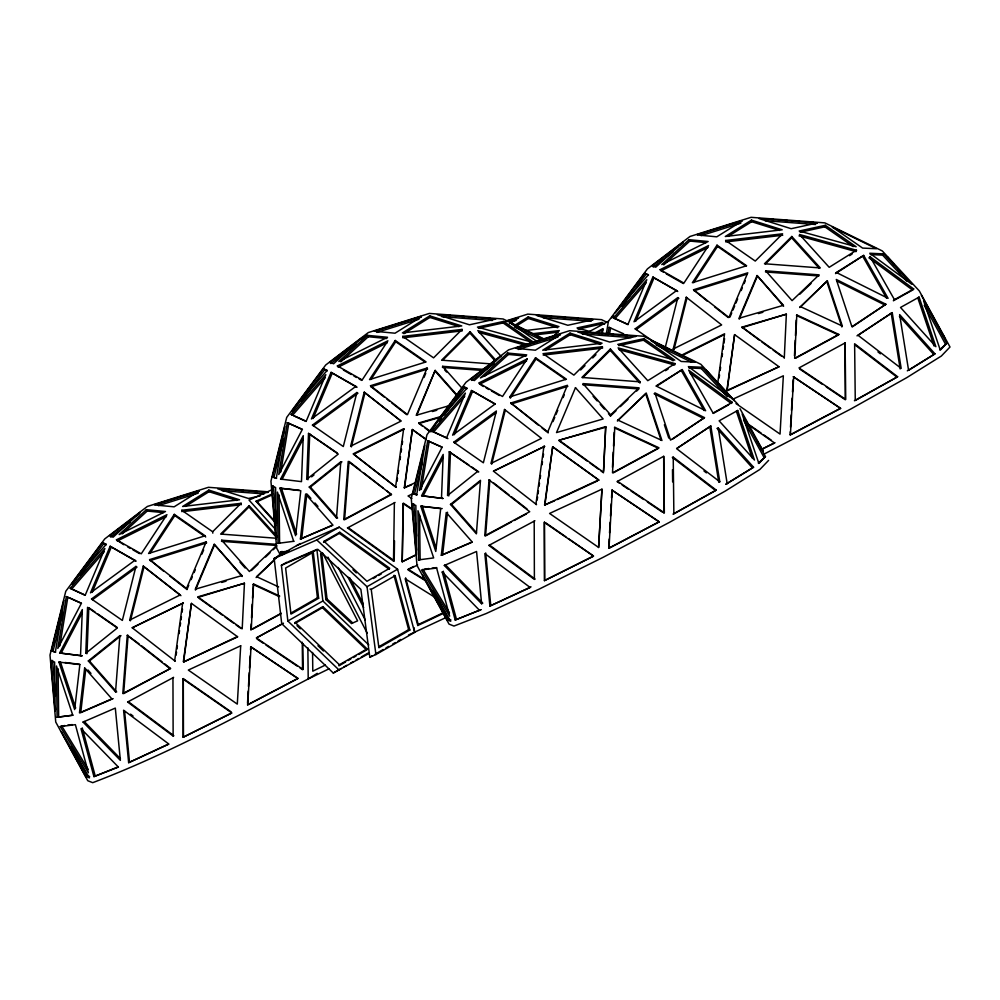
<?xml version="1.0" encoding="UTF-8"?>
<svg xmlns="http://www.w3.org/2000/svg" width="1000" height="1000" viewBox="0 0 1000 1000"><rect width="100%" height="100%" fill="white"/><g stroke="black" fill="none" stroke-linecap="round" stroke-linejoin="round"><path stroke-width="1.5" d="M394.5 540.825L394.2 560.763L393.512 561.087L394.375 502.775M415.863 555.025L402.212 561.812L403.075 503.5L411.987 509.45M402.212 561.812L403.387 503.15L412.3 509.1M80.538 655.525L82.325 609.562L59.625 652.987L82 655.825L59.625 652.987M85.787 653.25L87.562 607.3L117.312 627.975L85.787 653.25L87 653.662L88.787 607.7L94.987 612.013M308.512 433.4L306.725 479.363L338.263 454.087L308.512 433.4L337 452.775M307.95 479.775L309.725 433.812M441.5 498.175L443.2 454.425L421.6 495.75L442.962 498.475L421.6 495.75M468.938 465.05L449.237 451.8L447.55 495.55L477.562 471.488L478.775 471.9L471.4 466.763M448.762 495.962L450.462 452.212M244.45 583.25L242.2 628.837L197.812 596.862L244.45 583.25L197.875 597.45M250.912 630.062L251.213 623.987M251.513 617.913L252.188 604.237M252.488 598.162L253.525 583.938L279.713 596.075M253.525 583.938L251.262 629.525L281.262 613.25M605.712 426.637L603.45 472.225L559.075 440.25L605.712 426.637L603.587 471.287M612.463 467.375L613.225 452.175M613.525 446.1L614.2 432.425M614.775 427.312L612.513 472.9L658.888 447.762L614.775 427.312L614.425 427.863L658.525 448.312L613.525 472.713M784.275 358.137L786.363 314.163L741.975 327.125L759.425 340.225M794.463 355.788L795.238 340.288M795.462 335.637L796.225 320.138M796.812 314.95L794.663 358.338L838.8 334.4L796.812 314.95L796.462 315.487L838.45 334.95L838.8 334.4M247.512 703.312L248.2 691.087M248.463 686.5L249.237 672.738M249.5 668.15L250.188 655.913M250.538 649.8L250.712 646.75L297.975 678.425L247.738 704.9L251.025 646.8M598.562 547.5L601.95 489.162L598.65 547.463L549.575 513.45L601.95 489.162M611.525 497.775L611.962 490.125L659.237 521.8L609 548.288L609.2 539.05M609.538 532.938L610.15 522.238M610.487 516.125L611.188 503.888M609 548.288L612.275 490.188M840.638 408.425L793.363 376.75L840.638 408.425L790.4 434.9L790.25 431.788M790.512 427.2L791.2 414.975M791.462 410.387L792.15 398.15M792.5 392.038L793.188 379.812M790.4 434.9L793.675 376.8M115.55 691.85L119.862 635.662L120.962 635.712L89.425 660.987L88.325 660.938L115.55 691.85L116.65 691.912L89.425 660.987M139.025 643.838L127.275 635.288L122.8 693.575L170.538 668.462L164.475 663.725M128.112 635.325L123.65 693.612L170.538 668.462M336.488 517.962L340.8 461.763L341.9 461.825L310.375 487.1L309.262 487.05L336.488 517.962L337.587 518.025L310.375 487.1M489.038 479.913L484.75 535.825L529.725 511.7L489.038 479.913L489.875 479.95L485.588 535.862L511.488 521.962M85.75 669.25L80.738 712.663L113.15 698.612M300.413 539.038L305.6 494.062L332.812 524.987L300.413 539.038L332.675 525.337M301.675 538.775L306.875 493.8M442.188 508.537L440.7 508.638L435.763 551.45L420.8 506.225L440.662 508.35M441.3 555.3L446.25 512.5L472.163 541.925L441.3 555.3L472.025 542.275M442.575 555.037L447.512 512.238M221.588 534.3L248.975 506.962L249.137 505.637L276.775 536.175M442.525 360.412L469.913 333.075L470.087 331.737L495.675 360.025M582.837 377.688L610.225 350.35L610.4 349.012L640.075 381.825L639.913 383.15M765.413 263.988L791.65 237.812L791.812 236.475L820.288 267.938L764.488 263.75L791.812 236.475M182.725 602.65L174.65 660.913L175.275 661.263L132.225 627.775L183.35 603L132.225 627.775M176.125 655.138L176.55 652.062M176.975 649L177.4 645.938M179.1 633.663L179.525 630.6M180.162 626L180.588 622.938M181.012 619.875L181.438 616.8M182.075 612.2L182.5 609.138M183.35 661.637L191.425 603.375L237.712 636.862L183.6 661.963L237.45 636.538M183.6 661.963L191.425 603.375M395.588 487.025L403.663 428.762L404.3 429.113L353.8 454.237L396.225 487.375L353.162 453.888L403.663 428.762M397.075 481.238L397.5 478.175M398.137 473.575L398.562 470.513M400.05 459.775L400.475 456.712M401.112 452.113L401.538 449.05M402.175 444.45L402.6 441.375M411.475 484.85L404.288 487.75L412.362 429.487L426.05 439.338M404.55 488.075L412.362 429.487M543.975 446.037L535.9 504.3L536.538 504.65L493.475 471.163L544.612 446.388L493.475 471.163M537.175 500.05L537.6 496.987M538.025 493.913L538.45 490.85M539.087 486.25L539.513 483.188M540.15 478.587L540.575 475.525M542.062 464.787L542.487 461.725M543.125 457.125L543.55 454.05M544.6 505.012L552.675 446.75L598.7 479.913L544.6 505.012L554.562 500.838M544.862 505.337L552.675 446.75M717.663 383.625L724.575 333.775L680.288 355.812M719.137 377.938L719.55 374.913M720.188 370.387L720.6 367.362M722.062 356.788L722.487 353.775M723.112 349.237L723.538 346.213M723.95 343.2L724.575 338.663M734.6 334.613L726.85 390.5L779 366.75L727.113 390.825L734.6 334.613L779 366.75M276.238 544.312L221.713 540.212L221.55 541.325L276.075 545.438M484.712 369.487L442.65 366.325L442.488 367.438L482.987 370.487M608.45 413.688L610.5 416L610.662 414.888L639.05 387.825L582.962 383.6L610.662 414.888M765.713 270.837L792.075 300.625L819.1 274.85L765.713 270.837L765.537 271.95L818.925 275.963M66.338 596.587L57.812 648.4L81.35 603.375L66.338 596.587L67.85 597.075L59.825 645.85M287.288 422.688L278.762 474.513L302.3 429.475L287.288 422.688L302.438 429.363M280.763 471.962L288.8 423.188M427.688 440.775L419.513 490.475L442.088 447.287L427.688 440.775L442.287 447.188M421.262 489.462L429.2 441.275M602 333.275L602.75 328.725L593.225 333.837M602.375 334.1L602.75 328.725M606.4 333.537L608.413 321.312L647.425 268.888L690.025 236.462L751.062 217.325L824.85 222.875L882.262 250.925L919.312 290.925L950 347.013L941.338 356.037L906.688 377.688L850.875 408.963L763.812 454.237M607.85 334.925L609.087 327.388L610.6 327.887L609.6 333.913M51.45 650.775L63.875 600.5L55.338 652.325L51.45 650.775L55.663 652.138M53.225 644.963L54.325 640.525M56.15 633.138L58.35 624.263M60.175 616.862L62.362 608M53.062 651.112L62.562 612.663M272.387 476.887L284.812 426.613L276.288 478.425L272.387 476.887L276.6 478.25M274.175 471.075L276.363 462.2M278.188 454.812L280.387 445.938M283.312 434.1L284.4 429.675M274 477.212L283.5 438.775M412.925 493.512L424.837 445.288L416.662 494.988L412.925 493.512L417.025 494.825M414.538 493.837L422.362 462.188M135.938 566.413L122.35 620.425L91.5 598.975L135.938 566.413L137 567.1L92.562 599.663L91.5 598.975M129.688 620.087L143.262 566.075L180.188 594.963L129.688 620.087L130.425 620.8L144.012 566.788L143.262 566.075M356.875 392.525L343.3 446.538L312.438 425.087L356.875 392.525L357.938 393.212L313.5 425.775L312.438 425.087M364.212 392.188L350.625 446.2L401.125 421.075L364.212 392.188L400.637 420.825M351.375 446.912L364.95 392.9M504.525 409.462L490.938 463.475L541.438 438.35L504.525 409.462L505.262 410.175L491.688 464.188M665.138 347.925L677.8 297.6L678.863 298.3L636.237 329.525L635.175 328.837L677.8 297.6M673.213 349.025L686.237 297.225L721.65 324.925L673.213 349.025L673.962 349.738L686.988 297.925L686.237 297.225M478.438 328.338L503.125 322.938L503.612 321.413L534.462 342.863M604.587 324.188L602.125 322.475L601.638 324L578.05 329.162M618.75 345.613L643.438 340.213L643.925 338.688L674.775 360.138L617.775 344.4L643.925 338.688M800.15 232.237L824.837 226.838L825.325 225.312L856.175 246.762L799.175 231.025L825.325 225.312M675.1 363.612L647.788 380.675L618.1 347.875L675.1 363.612L674.6 364.988L619.1 349.663M856.5 250.225L829.188 267.3L799.5 234.488L856.5 250.225L856 251.612L799 235.875M324.012 541.3L323.575 542.4L339.363 533.375L339.787 532.275L389.738 568.25L366.962 581.287L324.012 541.3L339.787 532.275M110.138 546.275L90.487 592.85L134.925 560.288L136.037 561.237L110.138 546.275L134.925 560.288M92.188 592.388L111.237 547.225M188.762 585.25L186.975 589.487L186.5 588.5L206.15 541.925L149.588 559.625L163.6 571.2M191.15 579.612L192.338 576.788M194.125 572.55L195.312 569.725M201.863 554.2L203.65 549.975M214.213 544.288L195.275 589.188L241.912 575.575L242.087 576.5L214.213 544.288L241.912 575.575M195.45 590.112L214.387 545.212M331.075 372.375L311.425 418.95L355.875 386.388L356.975 387.35L331.075 372.375L355.875 386.388M313.125 418.5L332.175 373.338M427.088 368.038L407.45 414.613L370.525 385.725L427.088 368.038L427.562 369.025L371 386.712L370.525 385.725M423.988 377.488L425.775 373.263M457.725 395.887L435.163 370.387L416.213 415.3L449.738 405.513M416.987 414.825L435.163 370.387M471.45 390.487L452.612 435.15L495.238 403.925L471.45 390.487L495.012 404.125M454.3 434.712L472.55 391.438M542.075 428.062L548.237 432.875L547.762 431.887L567.4 385.312L510.838 403L538.387 425.175M553 421.587L554.775 417.35M555.975 414.525L557.762 410.288M563.112 397.587L564.3 394.762M652.85 277.1L634.012 321.775L676.637 290.538L677.738 291.5L652.85 277.1L676.637 290.538M635.7 321.337L653.95 278.062M730 317.075L731.762 312.887M732.938 310.087L734.7 305.9M735.888 303.113L737.65 298.925M741.188 290.55L742.362 287.75M744.125 283.562L745.3 280.775M757.062 275.525L739.038 318.263L783.438 305.3L757.062 275.525L783.612 306.238M739.212 319.2L757.237 276.45M322.887 606.625L295.212 622.45L294.762 623.538L322.425 607.7L322.887 606.625L367.062 648.9L366.613 649.975L358.7 654.5M367.062 648.9L339.4 664.737L338.938 665.812L345.525 662.038M435.037 597.4L405.15 578.775L417.788 625.5L418.25 624.562L444.15 612.325M61.087 653.288L82.362 612.587M280.575 479.087L303.263 435.675L301.488 481.637L280.575 479.087L282.025 479.4L303.312 438.7M423.062 496.05L443.225 457.488M617.837 420.062L661.95 440.5L646.225 392.987L617.35 420.938L645.725 393.862L660.975 439.938M827.362 280.812L799.85 307.45L827.362 280.812L842.325 326.037L841.838 326.912L826.875 281.688M205.138 535.8L174.275 514.35L148.575 553.488L205.138 535.8L205.65 537.05M149.95 553.438L174.8 515.6L174.275 514.35M395.225 340.462L369.525 379.6L426.075 361.912L395.225 340.462L395.737 341.712L425.363 362.3M370.9 379.538L395.737 341.712M509.837 396.875L535.538 357.738L566.388 379.188L509.837 396.875L510.35 398.125L536.05 358.988L535.538 357.738M717.013 245.175L692.362 282.712L746.612 265.75L717.013 245.175L717.537 246.425L745.9 266.137M693.725 282.663L717.537 246.425M656.513 386.287L682.225 369.588L705.625 410.737L656.025 385.962L682.225 369.588M836.363 272.475L835.537 273.612L863.675 255.4L888.075 298.3L836.363 272.475L863.675 255.4M102.413 542.663L71.65 584L106.312 544.212L102.413 542.663L106.287 544.725M71.975 584.15L78.5 575.388M85.025 566.625L92.487 556.6M80.388 575.013L103.7 543.7M323.35 368.775L292.6 410.1L327.25 370.312L323.35 368.775L327.238 370.838M291.988 411.512L299.45 401.5M305.975 392.725L310.625 386.475M319.025 375.2L320.887 372.688M301.337 401.125L324.637 369.812M463.312 386.625L433.8 426.262L467.05 388.1L463.312 386.625L467.075 388.65M430.962 430.775L435.562 424.588M442.025 415.913L447.55 408.488M454 399.812L458.612 393.612M439.7 421.112L441.538 418.625M444.312 414.913L464.588 387.663M644.712 273.25L615.2 312.887L648.45 274.725L644.712 273.25L648.475 275.275M611.838 317.913L613.7 315.413M623.025 302.887L631.413 291.613M637 284.1L642.6 276.588M622.013 306.488L645.987 274.288M688.875 367.938L701.225 368.512L702.288 367.275L730.45 397.688L688.388 366.637L702.288 367.275M870.275 254.562L882.625 255.125L883.688 253.9L911.85 284.3L869.788 253.25L883.688 253.9M70.237 588.325L104.887 548.538L85.25 595.112L70.237 588.325L85.225 595.35M71.575 589.175L104.2 551.737M291.175 414.438L325.838 374.65L306.188 421.225L291.175 414.438L292.525 415.288L325.138 377.85M432.175 431.262L465.412 393.1L446.562 437.775L432.175 431.262L447.912 438.625M433.512 432.113L464.738 396.262M613.575 317.887L646.812 279.725L627.962 324.387L613.575 317.887L628 324.65M614.913 318.738L646.137 282.887M672.262 439.338L704.488 417.625L654.887 392.85L670.525 440.112L704.488 417.625M852.4 326.788L885.888 304.25L836.287 279.475L851.925 326.737L885.888 304.25M182.963 678.962L231.925 712.987L183.15 737.262L183.275 678.612L230.987 711.775M183.15 737.262L230.85 713.337M593.5 556.025L544.225 522.337L544.412 580.65L593.5 556.025L568.387 538.575M758.312 463.137L765.45 456.625L742.15 414.05L758.875 463.475L765.45 456.625M768.6 460.387L759.938 469.412L725.288 491.062L669.475 522.35L603.3 557.225L539.237 589.087L486.2 613.538L453.963 626.062L449.025 624.1L416.987 565.425L411.25 498.45L427.013 434.688L466.025 382.262L508.625 349.837L569.663 330.7L643.45 336.25L700.863 364.3L737.913 404.312M939.712 349.762L946.85 343.25L923.55 300.675L940.275 350.1L946.85 343.25M212.812 533.162L212.638 531.737L241.125 503.3L241.3 504.738M249.137 505.637L220.65 534.062L275.763 538.212M462.062 329.412L433.575 357.85L402.725 336.4L402.9 337.825L462.238 330.85L462.062 329.412L402.725 336.4M470.087 331.737L441.6 360.175L492.113 363.975M553.837 336.05L559.3 330.588L533.15 333.663M602.375 346.688L573.888 375.125L543.038 353.675L602.375 346.688L602.55 348.125L543.212 355.1M580.638 369.988L585.025 365.613M592.688 357.962L595.975 354.688M610.4 349.012L581.912 377.45L640.075 381.825M870.062 256.762L868.962 257.85L912.588 290.05L913.688 288.975L870.062 256.762L894.463 299.675L893.363 300.75L912.588 290.05M732.288 402.35L713.062 413.05L688.662 370.138L732.288 402.35L731.188 403.438L690.062 373.062M276.7 545.475L249.412 571.5L221.713 540.212M251.425 570.538L257.975 564.288M265.625 557L269.988 552.837M273.263 549.712L276.537 546.587M280.6 553.775L256.588 576.675L278.637 586.9M256.1 577.55L273.562 560.9M610.5 416L615.962 410.8M620.325 406.637L627.962 399.35M636.7 391.012L638.888 388.938L582.8 384.712M799.788 294.225L811.05 283.488M146.387 509.688L119.138 534.562L165.487 511.5L146.387 509.688L147.2 511.062L163.363 512.6M122.225 533.862L147.2 511.062M367.463 335.363L338.837 361.5L387.525 337.275L367.463 335.363L368.275 336.737L386.788 338.512M340.8 361.838L368.275 336.737M507.638 353.062L480.387 377.95L526.737 354.888L507.638 353.062L508.45 354.438L526.087 356.125M484.613 376.213L508.45 354.438M689.038 239.688L661.787 264.575L708.138 241.513L689.038 239.688L689.85 241.062L706.012 242.6M663.737 264.913L689.85 241.062M311.588 476.85L314.012 474.913M88.325 660.938L119.862 635.662M309.262 487.05L340.8 461.763M450.475 504.4L480.487 480.337L476.388 533.837L450.475 504.4L451.575 504.462L480.4 481.362M329.837 362.287L362.212 337.638L333.6 363.775L329.837 362.287L330.887 363.562L356.075 344.387M335.3 358.713L341.287 354.15M348.488 348.675L353.288 345.025M360.475 339.538L366.475 334.975M136.625 515.8L139.088 513.925M110.575 537.038L130.3 522.025M470.775 379.15L501.6 355.688L474.35 380.562L470.775 379.15L471.825 380.425L494.025 363.525M490.475 364.825L492.95 362.938M659.55 260.825L662.013 258.95M675.575 248.625L678.05 246.75M680.512 244.875L682.975 243M653.225 267.038L672.962 252.025M128.65 762.675L168.925 744.112L123.588 710.212L128.65 762.675L168.388 744.112M489.9 606.05L530.175 587.5L484.837 553.587L489.9 606.05L531.025 586.862M453.775 442.212L496.4 410.988L483.363 462.788L453.775 442.212L454.837 442.912L496.2 412.6M676.862 448.387L710.825 426.012L719.775 481.763L718.763 482.325L709.8 426.575M710.825 426.012L676.612 448.663L719.775 481.763M856.988 335.85L892.225 312.625L901.175 368.375L858.012 335.275L892.225 312.625M93.95 776.612L118.425 767.1L80.988 728.675L93.95 776.612L118.212 766.862M455.2 620L480.913 609.688L455.2 620L442.238 572.062L443.475 571.263M429.712 315.85L402.4 332.925L461.75 325.95L429.712 315.85L429.913 317.438L403.888 333.688M208.825 490.112L182.625 506.488L239.55 499.787L208.825 490.112L209.025 491.7L185.438 506.425M509.35 323.725L518.575 317.95L506.8 321.637M515.112 325.1L528.212 316.913L558.938 326.587L525.087 330.575M515.312 326.675L528.413 318.488L557.663 327.713M570.025 333.125L542.712 350.2L602.062 343.225L570.025 333.125L570.225 334.712L545.5 350.15M751.488 220.125L725.288 236.5L782.2 229.8L751.488 220.125L751.675 221.7L728.1 236.438M665.5 370.675L668.1 369.05M849.5 255.675L852.1 254.05M317.262 673.312L308.212 678.962C237.587 715.875 167.338 754.35 92.713 782.675L87.762 780.725L55.738 722.038L50 655.075L65.763 591.3L104.775 538.888L147.375 506.45L208.412 487.312L268.363 491.825M753.575 467.212L725.913 484.225L753.575 467.212L718.238 427.975L716.95 428.488M907.312 370.85L934.975 353.837L899.638 314.6L908.587 370.325L934.975 353.837M85.712 776.388L89.475 777.875L61.312 731.7L85.712 776.388L87.137 775.55L89.65 776.55M446.962 619.763L450.725 621.263L422.575 575.087L446.962 619.763L448.387 618.938L450.9 619.938M919.1 297.1L900.525 307.462L935.875 346.688L919.1 297.1L917.775 297.863L934.05 346M737.7 410.475L719.125 420.838L754.475 460.062L737.7 410.475L736.375 411.238L752.163 457.925M369.038 653.413L333.288 673.025L281.725 623.688L274.163 558.462L300.338 543.488M274.163 558.462L316.8 539.975L339.212 527.15L397.587 569.212L414.675 632.362L375.925 654.538L369.8 657.188L360.887 589.375L317.987 549.438L281.388 565.312L287.863 621.025L339.412 670.362M281.388 565.312L286.775 562.225M320.625 553.913L321.737 553.263L327.05 599.025L352.65 622.837L351.525 623.488L325.938 599.663L320.625 553.913L322.612 553.05L357.612 620.85L351.525 623.488M291.087 612.962L317.438 597.875L318.637 598.263L313.288 552.2L285.625 568.038L290.975 614.1L318.637 598.263M287.863 621.025L322.875 600.988L316.938 549.913M325.938 599.663L327.05 599.025M373.225 578.55L375.913 577.013M378.587 575.487L381.262 573.95M375.925 654.538L367.013 586.712L397.587 569.212M371.225 589.4L395.15 575.7L409.85 630.025L378.888 647.75L371.225 589.4L370.025 589.038M348.162 660.537L350.8 659.025M353.438 657.513L356.062 656.012M333.288 673.025L341.3 668.438M343.975 666.9L346.65 665.375M350.65 663.075L353.325 661.55M356 660.025L358.675 658.5M361.337 656.963L368.025 653.138M379.038 646.612L408.65 629.675L409.85 630.025M369.8 657.188L372.488 655.65M375.188 654.112L383.263 649.488M385.962 647.95L388.65 646.4M392.688 644.087L395.387 642.55M398.075 641.012L400.775 639.462M854.4 400.737L897.638 376.737L854.625 343.762L855.263 400.487L897.638 376.737M673 514.113L716.237 490.125L673.225 457.137L672.35 457.375L715.375 490.363M716.237 490.125L673.863 513.875L673.225 457.137M894.463 299.675L913.688 288.975M713.25 413.425L728.625 404.862M252.275 629.325L280.912 613.8M257.15 637.463L282.925 623.488M283.45 623.225L256.312 637.938L303.087 669.438L302.787 643.475M795.65 358.162L838.45 334.95M845.1 342.925L798.962 367.938L845.738 399.438L845.1 342.925L845.225 399.7L826.263 386.938M617.575 481.325L664.338 512.812L663.7 456.312L617.05 481.587L619.575 483.288M587.9 332.325L608.413 321.312M596.325 333.2L603.125 329.55M390.637 494.538L343.738 519.688L348.212 461.4L391.475 494.575L386.625 490.788M391.475 494.575L344.588 519.725L349.062 461.438L359.963 469.95M393.512 561.087L347.488 527.925L395.062 502.45M127.638 702.013L173.625 677.387L172.95 677.712L173.137 736.038L173.825 735.713L128.325 701.688L127.638 702.013L173.137 736.038M514.212 520.5L526.475 513.925M534.2 521.1L534.388 579.425L488.9 545.4L534.888 520.775M247.425 704.837L297.975 678.425M790.075 434.85L840.312 408.375M608.675 548.225L659.237 521.8M663.7 456.312L663.825 513.088M337.388 365.925L387.887 340.8L362.188 379.938L337.388 365.925L338.225 367.15L387.362 342.7M116.45 539.812L166.95 514.688L141.25 553.825L116.45 539.812L123.812 544.725M660.138 269.662L708.562 245.562L683.913 283.1L660.138 269.662L663.612 272.387M117.287 541.038L166.425 516.6M660.962 270.887L708.012 247.475M479.562 384.275L526.613 360.863M682.312 355.475L723.825 334.825M402.525 561.462L416.175 554.675M413.663 566.487L408.113 569.25L424.963 579.763M417.625 564.975L407.912 569.8L426.062 581.125M760.962 449.588L774.9 442.65M762.038 449.237L774.587 443L746.963 423.8M544.412 580.65L593.188 556.375M83.062 722.075L115.312 708.088L120.363 760.35L83.062 722.075L84.225 721.5L120.45 758.688M444.325 565.45L445.475 564.888L482.762 603.162L481.613 603.737L444.325 565.45L476.562 551.475L481.613 603.737M325.35 665.062L312.787 671.188L312.575 652.45M329.137 668.763L308.212 678.962L307.863 647.825M488.9 545.4L489.575 545.075L535.075 579.1M417.788 625.5L443.688 613.25M408.537 635.025L445.65 617.7M347.488 527.925L348.175 527.612L394.2 560.763M404.288 487.75L415.387 482.6M412.287 494.025L408.025 495.988L411.95 498.512M732.387 399.412L783.35 375.788L780.05 434.087L736 403.562M557.337 499.55L597.575 480.887M60.237 726.575L75.388 724.663L88.4 772.775L60.237 726.575L64.725 725.537M272.538 489.5L249.037 500.112L275.175 529.012M274.562 521.75L256 501.25L272.738 493.688M256 501.25L257.062 501.725L272.4 494.8M282.225 554.712L280.613 552.1L282.075 551.438L283.688 554.05M417.925 317.738L420.75 316.512L374.35 331.062M513.675 319.5L517.875 317.675L506.1 321.362M736.938 222.7L741.15 220.875L696.988 234.725M194.288 492.7L198.487 490.875L154.325 504.725M296.562 545.638L339.212 527.15M288.175 561.85L317.162 549.288M376.875 332.4L418.925 319.225M701.1 235.637L740.85 223.175M505.462 321.112L527.8 314.113L601.575 319.662L607.175 322.4M510.225 322.275L516.112 320.438M693.525 289.775L747.775 272.812L728.925 317.488L693.525 289.775L707.425 301.275M694 290.763L746.787 274.25M515.588 348.1L559.75 334.263M518.225 349.475L557.975 337.013M158.438 505.637L198.188 493.175M511.312 403.988L567.875 386.3M150.062 560.6L206.625 542.913L206.15 541.925M758.45 313.575L762.887 312.288M432.425 411.538L436.8 410.262M742.025 327.7L786.363 314.163M422.512 426.225L418.762 422.975L442.075 416.175M418.812 423.562L440.675 417.175M559.075 440.25L605.775 427.212M221.688 582.45L226.062 581.175M503.612 321.413L477.463 327.125L532.962 342.45M602.125 322.475L577.05 327.95L590.35 331.625M260.225 495.9L248.425 498.475L217.7 488.8L267.3 492.525M293.712 541.375L277.413 492.1L278.025 543.35L279.6 543.075L279.012 494.925M418.55 559.9L433.663 557.913L417.95 510.737L418.55 559.9L420.125 559.612L419.575 515.062M57.088 717.237L72.775 715.263L56.463 665.987L57.088 717.237L72.912 715.163M278.025 543.35L293.863 541.275M280.613 552.1L289.175 551.013M424.462 569.113L429 568.538M432.038 568.162L436.587 567.587M67.75 725.15L72.3 724.587M725.65 240.487L782.575 233.8L755.25 261.062L725.65 240.487L725.825 241.925L782.75 235.225M534.862 334.913L557.938 332.2M181.95 511.712L181.775 510.288L241.125 503.3M183.475 511.538L239.775 504.913M632.288 336.388L635.288 336.125L632.238 335.887M279.875 488.175L300.788 490.725L295.6 535.688L279.875 488.175L299.288 490.25M58.938 662.075L79.85 664.613L74.65 709.575L58.938 662.075L60.425 661.963L75.662 708.037M271.688 485.975L275.587 487.512L276.212 538.775L271.688 485.975L273.337 485.887L276.525 523.162M412.113 503.975L415.85 505.462L416.45 554.625L412.113 503.975L413.762 503.888L416.525 536.125M50.862 660.588L54.6 662.075L55.2 711.237L50.862 660.588L52.512 660.512L55.538 695.8M766.175 218.938L773.825 219.513M779.95 219.975L787.613 220.55M792.2 220.9L799.85 221.475M805.975 221.938L813.637 222.512M765.113 220.7L815.625 224.5M536.388 315.312L539.487 315.55M545.688 316.012L551.888 316.488M558.088 316.95L565.837 317.538M572.038 318L578.237 318.463M585.988 319.05L592.188 319.513M543.15 317.688L591.2 321.3M442.938 314.925L450.588 315.512M456.712 315.963L464.363 316.537M468.963 316.887L476.613 317.462M482.738 317.925L490.387 318.5M441.875 316.688L492.388 320.487M580.188 331.975L587.837 332.55M593.962 333.013L600.087 333.475M606.213 333.938L613.862 334.513M619.987 334.975L627.638 335.55M582.188 333.963L631.175 337.65M223.2 488.988L229.4 489.45M237.15 490.037L243.35 490.5M251.1 491.087L257.3 491.55M263.5 492.013L268.15 492.362M222.213 490.775L264.062 493.925M420.8 506.225L440.7 508.638M64.9 662.5L79.837 664.325M528.787 344.675L477.788 330.6L501.325 356.613M478.787 332.388L526.788 345.637M395.15 575.7L393.95 575.337L408.65 629.675M751.675 221.7L779.463 230.45M570.225 334.712L600.788 344.338M429.913 317.438L459.025 326.613M209.025 491.7L236.812 500.45M609.087 327.388L623.688 333.812M293.888 415.913L306.163 421.463M69.212 597.7L81.5 603.25M800.35 306.575L842.325 326.037M253.175 584.487L279.363 596.625M832.262 227.162L876.513 248.725L862.613 248.088L832.862 227.4M650.863 340.55L667.225 348.537M656.188 344.913L691.65 362.238M545.15 339.5L503.137 318.975L429.35 313.425L368.312 332.562L325.712 364.988L286.7 417.413L270.938 481.175L276.675 548.15L280.413 554.987M543.888 339.5L511.15 323.512L537.188 341.6M511.912 323.938L517.362 326.6M536.462 335.925L543.288 339.263M514.513 326.975L541.788 340.3M836.875 281.05L885.1 305.138M654.1 393.738L703.7 418.525M666.25 273.875L683.425 283.587M480.887 385.012L483.525 386.512M486.175 388L488.812 389.5M491.45 390.988L499.387 395.475M343.45 370.1L351.275 374.525M353.888 376L356.5 377.475M359.113 378.95L361.712 380.425M127.725 546.938L130.338 548.413M132.95 549.888L139.475 553.575M799.712 369.062L822.463 384.387M622.1 484.988L628.425 489.25M630.95 490.95L643.6 499.462M647.387 502.013L662.55 512.238M611.962 490.125L658.913 521.75M257.062 639.05L263.375 643.312M265.912 645.013L297.512 666.3M300.038 668L302.562 669.7L302.25 642.212M250.712 646.75L297.663 678.363M824.837 226.838L853.225 246.575M635.175 328.837L656.137 343.413M643.438 340.213L673.062 360.812M749.788 425.2L761.087 433.05M763.6 434.8L771.125 440.037M503.125 322.938L531.512 342.675M536.05 358.988L565.675 379.575M449.237 451.8L477.562 471.488M545.788 522.875L565.875 536.838M181.775 510.288L212.638 531.737M174.8 515.6L204.425 536.188M97.463 613.737L117.3 627.525M741.975 327.125L784.212 357.55M761.912 342.025L770.6 348.288M773.088 350.075L781.787 356.337M559.125 440.825L587.487 461.262M589.95 463.038L598.575 469.25M601.038 471.025L603.513 472.8M552.938 447.075L598.962 480.238M418.762 422.975L431.087 431.863M424.988 428L429.913 431.55M412.625 429.812L426.3 439.663M339.363 533.375L389.3 569.35M199.112 598.337L211.438 607.212M213.9 608.987L222.525 615.212M225 616.987L233.625 623.2M236.088 624.975L241.025 628.525M130.562 714.15L133.012 715.987M877.962 351.925L880.425 353.825M854.987 344.938L896.775 376.987M703.962 470.975L706.425 472.875M493.462 482.762L509.025 494.913M511.413 496.775L526.975 508.925M363.6 472.8L383 487.938M141.45 645.738L162.05 661.838M127.275 635.288L169.7 668.425M714.75 307L728.188 317.512M510.838 403L547.762 431.887M371 386.712L384.538 397.3M387 399.225L389.462 401.15M391.925 403.088L406.688 414.637M149.588 559.625L186.5 588.5M169.75 576.013L186.975 589.487M144.012 566.788L180.925 595.675M352.962 569.763L356.362 572.913M316.8 539.975L367.013 586.712M322.875 600.988L368.825 644.963M322.425 607.7L366.613 649.975M295.212 622.45L339.4 664.737M296.975 625.65L300.287 628.812M317.95 645.725L323.475 651.012M442.238 572.062L479.675 610.487M882.625 255.125L906.612 281.038M734.275 400.637L706.112 370.225L711 376.012M701.225 368.512L727.3 396.662M791.65 237.812L819.1 268.15M610.225 350.35L638.888 382.025M469.913 333.075L495.513 361.35M257.062 501.725L274.587 521.087M248.975 506.962L276.613 537.513M899.4 316.262L933.688 354.35M718 429.65L752.288 467.738M593.062 396.3L597.163 400.938M600.237 404.412L604.338 409.05M442.65 366.325L462.15 388.338M444.538 369.762L446.587 372.075M435.325 371.325L456.875 395.65M240.012 562.188L245.138 567.987M451.575 504.462L476.5 532.762M307.875 494.95L310.9 498.387M314.938 502.962L317.962 506.4M87.95 669.987L90.962 673.413M887.513 256.85L894.35 264.95M898.25 269.575L901.188 273.05M939.675 329.688L944.575 337.663L921.363 295.262M757.45 441.737L763.175 451.05L739.963 408.638M422.938 569.3L449.5 612.863M61.688 725.925L88.25 769.475M862.85 256.537L886.488 298.113M681.4 370.737L704.05 410.562M924.237 305.3L945.35 343.888M743.562 420.012L763.95 457.262M432.875 590.5L448.387 618.938M71.612 747.113L87.137 775.55M349.787 577.85L363.35 604.138M347.95 577.1L363.663 607.55M338.125 567.463L365.225 619.975M327.975 557.163L367.2 633.162M664.362 424.762L668.763 438.05M422.287 506.112L436.287 548.425M281.363 488.075L296.613 534.138M443.875 572.75L456.438 619.2M405.613 577.837L418.25 624.562M82.225 727.875L95.188 775.812M891.2 313.2L900.163 368.95M718.238 427.975L727.188 483.7M414.062 627.737L414.675 632.362M528.212 316.913L528.413 318.488M312.087 551.812L317.438 597.875M485.688 552.95L490.763 605.413M124.588 711.112L129.5 762.038M413.263 511.838L413.525 514.913M415.238 534.862L415.5 537.938M416.287 547.137L416.55 550.212M273.125 497.9L273.525 502.562M274.188 510.325L274.45 513.425M275.25 522.75L275.512 525.85M276.175 533.612L276.45 536.725M55.3 706.825L55.562 709.887M58.075 668.812L58.663 716.963M672.487 469.65L672.638 481.912M544.538 522L544.725 580.3M183.275 678.612L183.463 736.912M240.7 645.775L237.3 704.112L188.325 670.062L240.7 645.775M84.65 667.95L79.463 712.925L111.875 698.875L84.65 667.95M575.475 387.663L556.525 432.575L603.162 418.95L575.475 387.663M527.163 358.938L502.512 396.475L478.738 383.038L527.163 358.938M140.35 512.3L113.1 537.188L109.525 535.763L140.35 512.3M683 242.312L655.75 267.188L652.175 265.775L683 242.312M421.35 316.75L395.025 333.212L374.963 331.3L421.35 316.75M199.188 491.15L174.125 506.825L155.025 505L199.188 491.15M560.45 334.538L535.375 350.2L516.287 348.387L560.45 334.538M741.85 221.163L716.775 236.825L697.688 235L741.85 221.163M817.3 222.987L791.162 228.7L759.125 218.6L817.3 222.987M495.588 319.088L469.45 324.8L437.413 314.713L495.588 319.088M592.888 319.788L567.812 325.275L537.087 315.6L592.888 319.788M635.9 336.362L609.763 342.075L577.725 331.987L635.9 336.362M436.637 568.05L421.488 569.963L449.65 616.163L436.637 568.05M695.113 362.1L681.213 361.463L651.462 340.788L695.113 362.1"/></g></svg>
